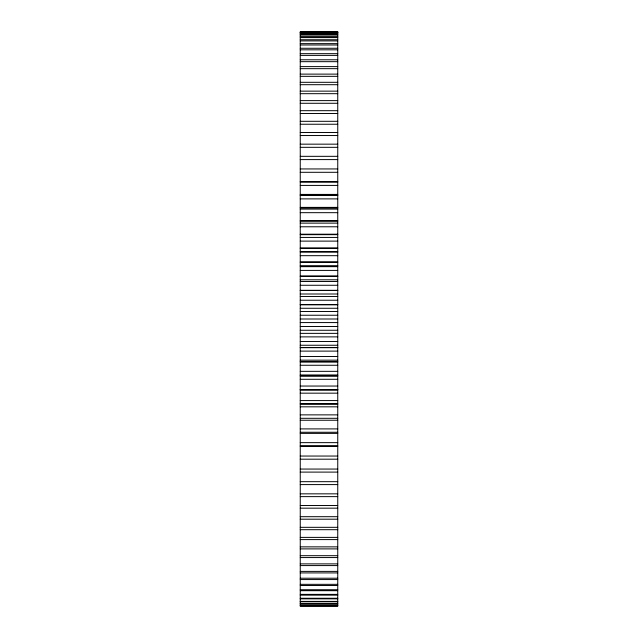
<?xml version="1.0" encoding="UTF-8"?>
<svg xmlns="http://www.w3.org/2000/svg" width="638" height="638" viewBox="0 0 638 638"><rect width="100%" height="100%" fill="white"/><g stroke="black" fill="none" stroke-linecap="round" stroke-linejoin="round"><path stroke-width="0.96" d="M300.251 32.107L337.749 32.107M300.251 32.307L337.749 32.307M300.251 32.69L337.749 32.69M300.251 33.288L337.749 33.288M300.251 34.261L337.749 34.261M300.251 35.05L337.749 35.05M300.251 36.613L337.749 36.613M300.251 37.594L337.749 37.594M300.251 39.739L337.749 39.739M300.251 40.912L337.749 40.912M300.251 43.631L337.749 43.631M300.251 44.987L337.749 44.987M300.251 48.273L337.749 48.273M300.251 49.82L337.749 49.82M300.251 53.664L337.749 53.664M300.251 55.386L337.749 55.386M300.251 59.781L337.749 59.781M300.251 61.671L337.749 61.671M300.251 66.607L337.749 66.607M300.251 68.665L337.749 68.665M300.251 74.12L337.749 74.12M300.251 76.345L337.749 76.345M300.251 82.31L337.749 82.31M300.251 84.695L337.749 84.695M300.251 91.146L337.749 91.146M300.251 93.682L337.749 93.682M300.251 100.613L337.749 100.613M300.251 103.284L337.749 103.284M300.251 110.677L337.749 110.677M300.251 113.484L337.749 113.484M300.251 121.308L337.749 121.308M300.251 124.243L337.749 124.243M300.251 132.481L337.749 132.481M300.251 135.535L337.749 135.535M300.251 144.164L337.749 144.164M300.251 147.33L337.749 147.33M300.251 156.326L337.749 156.326M300.251 159.596L337.749 159.596M300.251 168.942L337.749 168.942M300.251 172.3L337.749 172.3M300.251 181.79L337.749 181.79M300.251 181.958L337.749 181.958M300.251 185.411L337.749 185.411M300.251 194.415L337.749 194.415M300.251 195.1L337.749 195.1M300.251 195.356L337.749 195.356M300.251 198.881L337.749 198.881M300.251 207.382L337.749 207.382M300.251 207.996L337.749 207.996M300.251 209.097L337.749 209.097M300.251 212.677L337.749 212.677M300.251 220.652L337.749 220.652M300.251 221.195L337.749 221.195M300.251 223.133L337.749 223.133M300.251 226.777L337.749 226.777M300.251 234.202L337.749 234.202M300.251 234.664L337.749 234.664M300.251 237.432L337.749 237.432M300.251 241.116L337.749 241.116M300.251 247.975L337.749 247.975M300.251 248.365L337.749 248.365M300.251 251.747L337.749 251.747M300.251 251.954L337.749 251.954M300.251 255.679L337.749 255.679M300.251 261.947L337.749 261.947M300.251 262.258L337.749 262.258M300.251 265.695L337.749 265.695M300.251 266.66L337.749 266.66M300.251 270.408L337.749 270.408M300.251 276.071L337.749 276.071M300.251 276.31L337.749 276.31M300.251 279.795L337.749 279.795M300.251 281.51L337.749 281.51M300.251 285.274L337.749 285.274M300.251 290.314L337.749 290.314M300.251 290.473L337.749 290.473M300.251 293.998L337.749 293.998M300.251 296.471L337.749 296.471M300.251 300.235L337.749 300.235M300.251 304.637L337.749 304.637M300.251 304.717L337.749 304.717M300.251 308.274L337.749 308.274M300.251 311.48L337.749 311.48M300.251 315.244L337.749 315.244M300.251 319L337.749 319M300.251 322.573L337.749 322.573M300.251 326.52L337.749 326.52M300.251 330.261L337.749 330.261M300.251 333.363L337.749 333.363M300.251 336.872L337.749 336.872M300.251 341.529L337.749 341.529M300.251 345.254L337.749 345.254M300.251 347.527L337.749 347.527M300.251 347.686L337.749 347.686M300.251 351.115L337.749 351.115M300.251 356.49L337.749 356.49M300.251 360.167L337.749 360.167M300.251 361.69L337.749 361.69M300.251 361.929L337.749 361.929M300.251 365.271L337.749 365.271M300.251 371.34L337.749 371.34M300.251 374.977L337.749 374.977M300.251 375.742L337.749 375.742M300.251 376.053L337.749 376.053M300.251 379.299L337.749 379.299M300.251 386.046L337.749 386.046M300.251 389.627L337.749 389.627M300.251 389.635L337.749 389.635M300.251 390.025L337.749 390.025M300.251 393.168L337.749 393.168M300.251 400.568L337.749 400.568M300.251 403.798L337.749 403.798M300.251 404.085L337.749 404.085M300.251 406.821L337.749 406.821M300.251 414.867L337.749 414.867M300.251 418.305L337.749 418.305M300.251 420.243L337.749 420.243M300.251 428.903L337.749 428.903M300.251 432.261L337.749 432.261M300.251 433.385L337.749 433.385M300.251 442.644L337.749 442.644M300.251 445.898L337.749 445.898M300.251 446.217L337.749 446.217M300.251 456.042L337.749 456.042M300.251 459.193L337.749 459.193M300.251 469.058L337.749 469.058M300.251 472.104L337.749 472.104M300.251 481.674L337.749 481.674M300.251 484.593L337.749 484.593M300.251 493.836L337.749 493.836M300.251 496.627L337.749 496.627M300.251 505.519L337.749 505.519M300.251 508.175L337.749 508.175M300.251 516.692L337.749 516.692M300.251 519.204L337.749 519.204M300.251 527.323L337.749 527.323M300.251 529.692L337.749 529.692M300.251 537.387L337.749 537.387M300.251 539.596L337.749 539.596M300.251 546.854L337.749 546.854M300.251 548.895L337.749 548.895M300.251 555.69L337.749 555.69M300.251 557.564L337.749 557.564M300.251 563.88L337.749 563.88M300.251 565.579L337.749 565.579M300.251 571.393L337.749 571.393M300.251 572.916L337.749 572.916M300.251 578.219L337.749 578.219M300.251 579.559L337.749 579.559M300.251 584.336L337.749 584.336M300.251 585.493L337.749 585.493M300.251 589.727L337.749 589.727M300.251 590.692L337.749 590.692M300.251 594.369L337.749 594.369M300.251 595.142L337.749 595.142M300.251 598.261L337.749 598.261M300.251 598.843L337.749 598.843M300.251 601.387L337.749 601.387M300.251 601.77L337.749 601.77M300.251 603.739L337.749 603.739M300.251 603.931L337.749 603.931M300.251 605.303L337.749 605.31M300.251 605.893L337.749 605.893M337.749 31.9L300.251 31.9L300.251 606.1L337.749 606.1L337.749 31.9"/></g></svg>
